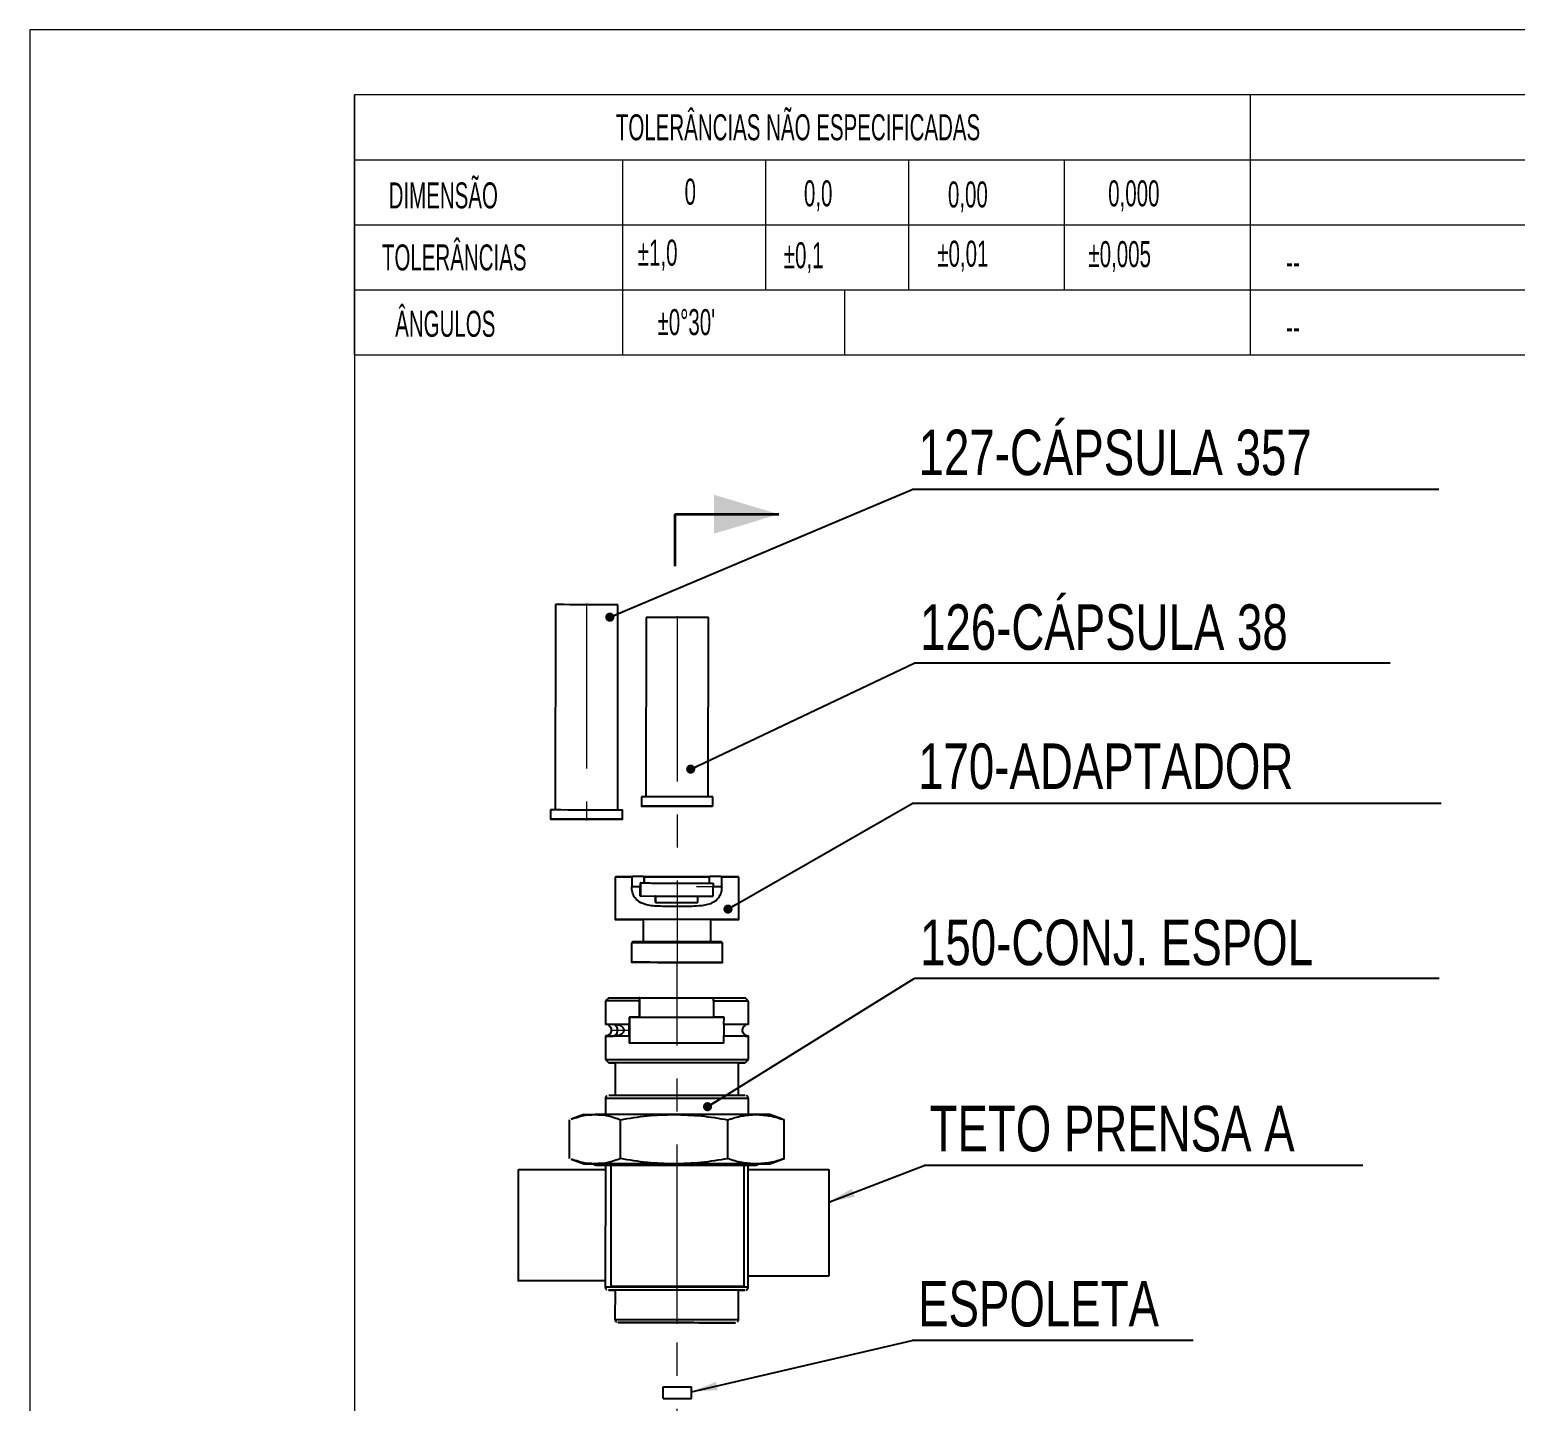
# Model space of a CAD drawing. Header units: millimetres. Extents: x 0 to 420, y 1 to 595.
# Drawn here: x 0 to 228.6, y 383.7 to 594.7 of the extents above; entities that cross this region are included whole.
import ezdxf

# ---------------------------------------------------------------- set-up
doc = ezdxf.new("R2010")
doc.units = ezdxf.units.MM
doc.header["$LTSCALE"] = 2
doc.linetypes.add('CENTERX2', pattern=[20.32, 12.7, -2.54, 2.54, -2.54])
doc.linetypes.add('PHANTOM', pattern=[12.7, 6.35, -1.27, 1.27, -1.27, 1.27, -1.27])
doc.layers.add('COTAS', color=7, linetype='Continuous')
doc.styles.add('SLDTEXTSTYLE1', font='TXT', dxfattribs={"width": 0.75})
doc.styles.add('SLDTEXTSTYLE2', font='TXT', dxfattribs={"width": 0.589474})
doc.dimstyles.new('SLDDIMSTYLE0', dxfattribs={"dimtxt": 0.18, "dimasz": 1.4, "dimexe": 0, "dimexo": 0.0625, "dimgap": 0, "dimtad": 0, "dimtih": 1, "dimtoh": 1, "dimdec": 0, "dimrnd": 1e-09, "dimzin": 0, "dimdsep": 46, "dimtxsty": 'Standard', "dimblk1": 'DOT', "dimblk2": 'DOT', "dimsah": 1, "dimcen": 0.09, "dimadec": 0, "dimazin": 0, "dimtfac": 1.4, "dimtdec": 0, "dimtofl": 0, "dimtmove": 0, "dimatfit": 3, "dimldrblk": 'DOT', "dimfxl": 0, "dimfrac": 2, "dimtolj": 1, "dimtzin": 0, "dimarcsym": 0})
doc.dimstyles.new('SLDDIMSTYLE1', dxfattribs={"dimtxt": 0.18, "dimasz": 4, "dimexe": 0, "dimexo": 0.0625, "dimgap": 0, "dimtad": 0, "dimtih": 1, "dimtoh": 1, "dimdec": 0, "dimrnd": 1e-09, "dimzin": 0, "dimdsep": 46, "dimtxsty": 'Standard', "dimsah": 1, "dimcen": 0.09, "dimadec": 0, "dimazin": 0, "dimtfac": 4, "dimtdec": 0, "dimtofl": 0, "dimtmove": 0, "dimatfit": 3, "dimfxl": 0, "dimfrac": 2, "dimtolj": 1, "dimtzin": 0, "dimarcsym": 0})

# ---------------------------------------------------------------- blocks, each defined once
blk = doc.blocks.new('Bloco2')
at = {"color": 7, "linetype": 'Continuous', "lineweight": 18}
for p, q in [((420.08, 594.12), (0.08, 594.12)), ((0.08, 594.12), (0.08, 0.12)), ((410.08, 584.12), (50.08, 584.12)), ((50.08, 584.12), (50.08, 10.12))]:
    blk.add_line(p, q, dxfattribs=at)
blk = doc.blocks.new('SW_BROKEN_VIEW_0')
at = {"color": 0, "linetype": 'CENTERX2'}
for p, q in [((0, 0), (0, 17.09)), ((0, 17.09), (3.19, 17.09)), ((0.96, 17.09), (13.28, 17.09)), ((35.39, 17.09), (47.79, 17.09)), ((47.79, 17.09), (47.78, 0.7)), ((47.78, 0.7), (35.38, 0.7))]:
    blk.add_line(p, q, dxfattribs=at)
at = {"color": 0, "linetype": 'Continuous'}
for p, q in [((14.27, -0.86), (14.27, 17.95)), ((14.27, 17.95), (34.77, 17.95)), ((34.77, -0.86), (34.77, 17.95)), ((14.27, -0.86), (34.77, -0.86)), ((22.31, -18.12), (22.31, -16.36)), ((22.31, -16.36), (26.65, -16.36)), ((22.31, -18.12), (26.65, -18.12)), ((26.65, -18.12), (26.65, -16.36))]:
    blk.add_line(p, q, dxfattribs=at)
blk = doc.blocks.new('SW_NOTE_0_2')
at = {"layer": 'COTAS', "color": 0}
blk.add_line((81.03, 0), (0, 0), dxfattribs=at)
at = {"layer": 'COTAS', "color": 0, "insert": (0.97, 9.23), "char_height": 7, "attachment_point": 1, "style": 'SLDTEXTSTYLE1'}
blk.add_mtext('127-CÁPSULA 357', dxfattribs=at)
blk = doc.blocks.new('_Dot')
at = {"color": 0, "linetype": 'ByBlock', "lineweight": -2}
blk.add_line((-0.5, 0), (-1, 0), dxfattribs=at)
at = {"color": 0, "linetype": 'ByBlock', "const_width": 0.5}
blk.add_lwpolyline([(-0.25, 0, 1), (0.25, 0, 1)], format="xyb", close=True, dxfattribs=at)
blk = doc.blocks.new('SW_NOTE_0_3')
at = {"layer": 'COTAS', "color": 0}
blk.add_line((73.27, 0), (0, 0), dxfattribs=at)
at = {"layer": 'COTAS', "color": 0, "insert": (0.93, 9.05), "char_height": 7, "attachment_point": 1, "style": 'SLDTEXTSTYLE1'}
blk.add_mtext('126-CÁPSULA 38', dxfattribs=at)
blk = doc.blocks.new('SW_NOTE_0_4')
at = {"layer": 'COTAS', "color": 0}
blk.add_line((81.4, 0), (0, 0), dxfattribs=at)
at = {"layer": 'COTAS', "color": 0, "insert": (0.89, 9.22), "char_height": 7, "attachment_point": 1, "style": 'SLDTEXTSTYLE1'}
blk.add_mtext('170-ADAPTADOR', dxfattribs=at)
blk = doc.blocks.new('SW_NOTE_0_5')
at = {"layer": 'COTAS', "color": 0}
blk.add_line((80.81, 0), (0, 0), dxfattribs=at)
at = {"layer": 'COTAS', "color": 0, "insert": (0.93, 9.06), "char_height": 7, "attachment_point": 1, "style": 'SLDTEXTSTYLE1'}
blk.add_mtext('150-CONJ. ESPOL', dxfattribs=at)
blk = doc.blocks.new('SW_NOTE_0_6')
at = {"layer": 'COTAS', "color": 0}
blk.add_line((67.54, 0), (0, 0), dxfattribs=at)
at = {"layer": 'COTAS', "color": 0, "insert": (0.86, 9.17), "char_height": 7, "attachment_point": 1, "style": 'SLDTEXTSTYLE1'}
blk.add_mtext('TETO PRENSA A', dxfattribs=at)
blk = doc.blocks.new('SW_NOTE_0_7')
at = {"layer": 'COTAS', "color": 0}
blk.add_line((43.22, 0), (0, 0), dxfattribs=at)
at = {"layer": 'COTAS', "color": 0, "insert": (0.89, 9.18), "char_height": 7, "attachment_point": 1, "style": 'SLDTEXTSTYLE1'}
blk.add_mtext('ESPOLETA', dxfattribs=at)

msp = doc.modelspace()

# ---------------------------------------------------------------- linework, layer by layer
at = {"color": 7, "linetype": 'Continuous', "lineweight": 18}
for p, q in [((410.02, 584.71), (50.02, 584.71)), ((50.02, 544.71), (50.02, 584.71)), ((187.9, 544.71), (187.9, 584.71)), ((50.02, 574.71), (187.9, 574.71)), ((91.28, 544.71), (91.28, 574.71)), ((113.28, 554.71), (113.28, 574.71)), ((135.28, 554.71), (135.28, 574.71)), ((159.28, 554.71), (159.28, 574.71)), ((187.9, 574.71), (410.02, 574.71)), ((50.02, 564.71), (187.9, 564.71)), ((187.9, 564.71), (410.02, 564.71)), ((50.02, 554.71), (187.9, 554.71)), ((125.41, 554.71), (125.41, 544.71)), ((187.9, 554.71), (410.02, 554.71)), ((50.02, 544.71), (187.9, 544.71)), ((187.9, 544.71), (410.02, 544.71))]:
    msp.add_line(p, q, dxfattribs=at)
at = {"color": 7, "linetype": 'PHANTOM', "lineweight": 35}
msp.add_line((99.3, 520.16), (99.3, 512.16), dxfattribs=at)
at = {"color": 7, "linetype": 'Continuous', "lineweight": 35}
msp.add_line((99.3, 520.16), (115.3, 520.16), dxfattribs=at)
at = {"color": 7, "linetype": 'Continuous', "lineweight": 25}
for p, q in [((80.92, 506.25), (80.9, 474.65)), ((90.5, 474.64), (90.52, 506.24)), ((94.86, 504.25), (94.84, 476.65)), ((104.44, 476.65), (104.46, 504.25)), ((94.14, 476.65), (94.14, 475.25)), ((105.14, 475.25), (105.14, 476.65)), ((80.15, 474.65), (80.15, 473.25)), ((91.25, 473.24), (91.25, 474.64)), ((90.23, 464.42), (90.13, 464.32)), ((90.13, 464.32), (90.13, 457.82)), ((92.65, 464.32), (92.79, 464.42)), ((92.65, 464.32), (92.65, 462.82)), ((94.48, 464.42), (92.79, 464.42)), ((94.48, 464.42), (94.58, 464.32)), ((94.48, 464.42), (94.53, 464.42)), ((94.63, 464.32), (94.53, 464.42)), ((94.58, 463.42), (94.58, 464.32)), ((94.63, 464.32), (94.58, 464.32)), ((94.63, 463.42), (94.63, 464.32)), ((104.58, 464.31), (104.68, 464.41)), ((104.58, 464.31), (104.58, 463.41)), ((106.37, 464.41), (104.68, 464.41)), ((106.37, 464.41), (106.51, 464.31)), ((106.51, 462.81), (106.51, 464.31)), ((109.13, 464.31), (109.03, 464.41)), ((109.13, 457.81), (109.13, 464.31)), ((93.98, 462.82), (92.65, 462.82)), ((93.98, 463.42), (93.98, 462.82)), ((94.03, 463.42), (93.98, 463.42)), ((93.98, 463.42), (94.58, 463.42)), ((94.63, 463.42), (94.58, 463.42)), ((104.58, 463.41), (105.18, 463.41)), ((104.58, 463.41), (104.63, 463.41)), ((105.18, 463.41), (105.18, 462.81)), ((106.51, 462.81), (105.18, 462.81)), ((93.98, 461.42), (96.33, 461.41)), ((96.32, 460.41), (102.82, 460.41)), ((96.38, 461.41), (96.33, 461.41)), ((102.83, 461.41), (105.18, 461.41)), ((94.43, 457.82), (94.42, 454.42)), ((104.82, 454.41), (104.83, 457.81)), ((92.82, 454.42), (92.62, 454.22)), ((92.62, 454.22), (92.62, 451.22)), ((106.62, 454.21), (106.42, 454.41)), ((106.62, 451.21), (106.62, 454.21)), ((88.62, 445.27), (88.61, 441.67)), ((89.12, 445.77), (88.62, 445.27)), ((93.85, 445.77), (93.85, 445.27)), ((93.92, 445.77), (93.85, 445.77)), ((93.85, 442.77), (93.85, 445.27)), ((93.92, 442.77), (93.92, 445.77)), ((105.25, 445.26), (105.25, 445.76)), ((105.25, 445.26), (105.25, 442.76)), ((110.62, 445.26), (110.12, 445.76)), ((110.61, 441.66), (110.62, 445.26)), ((92.26, 442.77), (92.25, 441.67)), ((92.32, 442.77), (92.26, 442.77)), ((93.92, 442.77), (93.85, 442.77)), ((105.25, 442.76), (105.32, 442.76)), ((106.85, 441.66), (106.86, 442.76)), ((88.61, 439.87), (88.61, 436.27)), ((89.91, 439.87), (89.83, 439.87)), ((92.25, 439.87), (92.25, 438.77)), ((106.85, 438.76), (106.85, 439.86)), ((110.61, 436.26), (110.61, 439.86)), ((88.61, 436.27), (89.11, 435.77)), ((90.11, 435.77), (90.11, 430.77)), ((109.11, 430.76), (109.11, 435.76)), ((110.11, 435.76), (110.61, 436.26)), ((88.61, 430.27), (88.61, 427.8)), ((110.61, 427.79), (110.61, 430.26)), ((85.31, 427.8), (83.35, 427.09)), ((115.86, 427.07), (113.91, 427.78)), ((83.1, 421.01), (83.1, 427)), ((90.94, 421.01), (90.94, 427)), ((107.45, 420.99), (107.45, 426.98)), ((116.11, 426.98), (115.86, 427.05)), ((116.11, 420.99), (116.11, 426.98)), ((83.34, 420.92), (85.3, 420.2)), ((113.9, 420.18), (115.86, 420.9)), ((115.85, 420.91), (116.11, 420.99)), ((88.6, 420), (88.59, 401.27)), ((110.59, 401.26), (110.6, 419.99)), ((90.09, 400.77), (90.08, 396.27)), ((109.08, 396.26), (109.09, 400.76))]:
    msp.add_line(p, q, dxfattribs=at)
at = {"color": 8, "linetype": 'Continuous', "lineweight": 25}
for p, q in [((94.03, 463.42), (94.03, 461.42)), ((96.38, 460.41), (96.38, 461.41)), ((92.32, 442.77), (92.31, 438.77))]:
    msp.add_line(p, q, dxfattribs=at)
at = {"color": 7, "linetype": 'Continuous', "lineweight": 25, "flags": 128}
for points in [[(85.68, 506.24), (84.39, 506.24), (83.19, 506.24), (82.19, 506.25), (81.44, 506.25), (81.01, 506.25), (80.92, 506.25)], [(90.52, 506.24), (90.41, 506.24), (89.96, 506.24), (89.2, 506.24), (88.18, 506.24), (86.98, 506.24), (85.68, 506.24)], [(100.26, 504.25), (98.95, 504.25), (97.7, 504.25), (96.59, 504.25), (95.7, 504.25), (95.12, 504.25), (94.87, 504.25), (94.86, 504.25)], [(104.46, 504.25), (104.44, 504.25), (104.16, 504.25), (103.55, 504.25), (102.64, 504.25), (101.52, 504.25), (100.26, 504.25)], [(100.33, 476.65), (98.89, 476.65), (97.51, 476.65), (96.27, 476.65), (95.26, 476.65), (94.55, 476.65), (94.18, 476.65), (94.14, 476.65)], [(105.14, 476.65), (105.09, 476.65), (104.71, 476.65), (103.98, 476.65), (102.96, 476.65), (101.71, 476.65), (100.33, 476.65)], [(85.66, 474.64), (84.22, 474.64), (82.89, 474.64), (81.74, 474.65), (80.87, 474.65), (80.33, 474.65), (80.15, 474.65)], [(87.09, 473.24), (85.66, 473.24), (84.22, 473.24), (82.89, 473.24), (81.74, 473.25), (80.87, 473.25), (80.32, 473.25), (80.15, 473.25), (80.35, 473.25), (80.91, 473.25), (81.8, 473.25), (82.96, 473.24), (84.3, 473.24), (85.74, 473.24), (87.17, 473.24), (88.51, 473.24), (89.65, 473.24), (90.52, 473.24), (91.07, 473.24), (91.25, 473.24), (91.05, 473.24), (90.48, 473.24), (89.59, 473.24), (88.44, 473.24), (87.09, 473.24)], [(86.54, 473.24), (85.68, 473.24), (84.82, 473.24), (84.09, 473.24), (83.61, 473.24), (83.45, 473.24), (83.62, 473.24), (84.12, 473.24), (84.85, 473.24), (85.71, 473.24), (86.57, 473.24), (87.3, 473.24), (87.78, 473.24), (87.95, 473.24), (87.77, 473.24), (87.27, 473.24), (86.54, 473.24)], [(91.25, 474.64), (91.25, 474.64), (91.05, 474.64), (90.48, 474.64), (89.59, 474.64), (88.44, 474.64), (87.09, 474.64), (85.66, 474.64)], [(101.71, 475.25), (100.33, 475.25), (98.89, 475.25), (97.5, 475.25), (96.27, 475.25), (95.26, 475.25), (94.54, 475.25), (94.18, 475.25), (94.19, 475.25), (94.57, 475.25), (95.29, 475.25), (96.31, 475.25), (97.56, 475.25), (98.95, 475.25), (100.39, 475.25), (101.77, 475.25), (103.01, 475.25), (104.02, 475.25), (104.73, 475.25), (105.09, 475.25), (105.09, 475.25), (104.71, 475.25), (103.98, 475.25), (102.96, 475.25), (101.71, 475.25)], [(100.75, 475.25), (99.92, 475.25), (99.04, 475.25), (98.26, 475.25), (97.68, 475.25), (97.41, 475.25), (97.47, 475.25), (97.86, 475.25), (98.52, 475.25), (99.36, 475.25), (100.23, 475.25), (101.02, 475.25), (101.59, 475.25), (101.87, 475.25), (101.81, 475.25), (101.41, 475.25), (100.75, 475.25)], [(92.65, 464.32), (91.54, 464.32), (90.74, 464.32), (90.26, 464.32), (90.13, 464.32)], [(90.23, 464.42), (90.37, 464.42), (90.86, 464.42), (91.67, 464.42), (92.79, 464.42)], [(94.53, 464.42), (94.75, 464.42), (95.36, 464.42), (96.32, 464.41), (97.55, 464.41), (98.94, 464.41), (100.39, 464.41), (101.78, 464.41), (103, 464.41), (103.94, 464.41), (104.53, 464.41), (104.68, 464.41)], [(104.58, 464.31), (104.44, 464.31), (103.86, 464.31), (102.93, 464.31), (101.74, 464.31), (100.38, 464.31), (98.95, 464.31), (97.59, 464.31), (96.38, 464.31), (95.44, 464.32), (94.84, 464.32), (94.63, 464.32)], [(106.37, 464.41), (107.51, 464.41), (108.35, 464.41), (108.87, 464.41), (109.03, 464.41)], [(109.13, 464.31), (108.98, 464.31), (108.48, 464.31), (107.64, 464.31), (106.51, 464.31)], [(94.03, 463.42), (94.23, 463.42), (94.8, 463.42), (95.7, 463.41), (96.87, 463.41), (98.22, 463.41), (99.67, 463.41), (101.12, 463.41), (102.46, 463.41), (103.62, 463.41), (104.5, 463.41), (105.05, 463.41), (105.18, 463.41)], [(94.63, 463.42), (94.84, 463.42), (95.44, 463.42), (96.38, 463.41), (97.59, 463.41), (98.95, 463.41), (100.38, 463.41), (101.74, 463.41), (102.93, 463.41), (103.86, 463.41), (104.44, 463.41), (104.63, 463.41)], [(96.38, 461.41), (96.58, 461.41), (97.15, 461.41), (98.02, 461.41), (99.09, 461.41), (100.22, 461.41), (101.27, 461.41), (102.13, 461.41), (102.69, 461.41), (102.83, 461.41)], [(99.56, 457.81), (97.7, 457.81), (95.93, 457.82), (94.29, 457.82), (92.86, 457.82), (91.69, 457.82), (90.82, 457.82), (90.29, 457.82), (90.13, 457.82), (90.32, 457.82), (90.88, 457.82), (91.77, 457.82), (92.96, 457.82), (94.41, 457.82), (94.43, 457.82)], [(99.59, 457.81), (98.24, 457.81), (96.99, 457.81), (95.92, 457.81), (95.1, 457.82), (94.59, 457.82), (94.43, 457.82)], [(104.83, 457.81), (104.96, 457.81), (106.39, 457.81), (107.56, 457.81), (108.43, 457.81), (108.96, 457.81), (109.13, 457.81), (108.93, 457.81), (108.38, 457.81), (107.49, 457.81), (106.29, 457.81), (104.85, 457.81), (103.2, 457.81), (101.41, 457.81), (99.56, 457.81)], [(104.83, 457.81), (104.83, 457.81), (104.64, 457.81), (104.11, 457.81), (103.28, 457.81), (102.19, 457.81), (100.93, 457.81), (99.59, 457.81)], [(99.57, 454.21), (98.02, 454.21), (96.54, 454.21), (95.22, 454.22), (94.12, 454.22), (93.29, 454.22), (92.79, 454.22), (92.62, 454.22)], [(92.82, 454.42), (92.92, 454.42), (93.36, 454.42), (94.14, 454.42), (95.21, 454.42), (96.53, 454.41), (98.01, 454.41), (99.57, 454.41)], [(99.57, 454.41), (101.14, 454.41), (102.63, 454.41), (103.96, 454.41), (105.05, 454.41), (105.85, 454.41), (106.31, 454.41), (106.42, 454.41)], [(106.62, 454.21), (106.62, 454.21), (106.44, 454.21), (105.91, 454.21), (105.06, 454.21), (103.95, 454.21), (102.61, 454.21), (101.13, 454.21), (99.57, 454.21)], [(101.13, 451.21), (99.57, 451.21), (98.01, 451.21), (96.54, 451.21), (95.22, 451.22), (94.12, 451.22), (93.29, 451.22), (92.79, 451.22), (92.62, 451.22), (92.81, 451.22), (93.34, 451.22), (94.18, 451.22), (95.3, 451.22), (96.63, 451.21), (98.11, 451.21), (99.67, 451.21), (101.23, 451.21), (102.7, 451.21), (104.03, 451.21), (105.13, 451.21), (105.95, 451.21), (106.46, 451.21), (106.62, 451.21), (106.43, 451.21), (105.91, 451.21), (105.06, 451.21), (103.95, 451.21), (102.61, 451.21), (101.13, 451.21)], [(100.94, 451.21), (99.66, 451.21), (98.37, 451.21), (97.18, 451.21), (96.17, 451.21), (95.42, 451.22), (94.98, 451.22), (94.88, 451.22), (95.13, 451.22), (95.72, 451.22), (96.6, 451.21), (97.7, 451.21), (98.94, 451.21), (100.23, 451.21), (101.48, 451.21), (102.59, 451.21), (103.48, 451.21), (104.09, 451.21), (104.36, 451.21), (104.28, 451.21), (103.85, 451.21), (103.12, 451.21), (102.12, 451.21), (100.94, 451.21)], [(93.85, 445.27), (92.27, 445.27), (90.93, 445.27), (89.87, 445.27), (89.12, 445.27), (88.7, 445.27), (88.62, 445.27)], [(89.12, 445.77), (89.15, 445.77), (89.46, 445.77), (90.12, 445.77), (91.09, 445.77), (92.35, 445.77), (93.85, 445.77)], [(93.92, 445.77), (94.12, 445.77), (94.7, 445.77), (95.62, 445.77), (96.8, 445.77), (98.18, 445.77), (99.66, 445.77), (101.13, 445.77), (102.5, 445.76), (103.68, 445.76), (104.57, 445.76), (105.13, 445.76), (105.32, 445.76)], [(105.25, 445.76), (106.77, 445.76), (108.06, 445.76), (109.05, 445.76), (109.74, 445.76), (110.08, 445.76), (110.12, 445.76)], [(110.62, 445.26), (110.51, 445.26), (110.07, 445.26), (109.29, 445.26), (108.2, 445.26), (106.84, 445.26), (105.25, 445.26)], [(92.25, 441.67), (90.92, 441.67), (89.86, 441.67), (89.11, 441.67), (88.7, 441.67), (88.61, 441.67)], [(89.97, 441.67), (89.66, 441.67), (89.01, 441.67), (88.7, 441.67)], [(92.26, 441.67), (91.78, 441.67), (90.59, 441.67), (89.97, 441.67)], [(93.85, 442.77), (93.64, 442.77), (93.43, 442.77), (93.23, 442.77), (93.02, 442.77), (92.83, 442.77), (92.63, 442.77), (92.44, 442.77), (92.26, 442.77)], [(92.28, 440.42), (92.28, 440.77), (92.28, 441.11), (92.28, 441.41), (92.28, 441.6), (92.28, 441.67), (92.27, 441.6), (92.27, 441.41), (92.27, 441.11), (92.27, 440.77), (92.27, 440.42), (92.27, 440.13), (92.27, 439.94), (92.28, 439.87), (92.28, 439.94), (92.28, 440.13), (92.28, 440.42)], [(92.32, 442.77), (92.51, 442.77), (93.06, 442.77), (93.94, 442.77), (95.11, 442.77), (96.5, 442.77), (98.04, 442.77), (99.67, 442.77), (101.29, 442.77), (102.83, 442.76), (104.21, 442.76), (105.36, 442.76), (106.22, 442.76), (106.74, 442.76), (106.86, 442.76)], [(93.92, 442.77), (94.12, 442.77), (94.7, 442.77), (95.61, 442.77), (96.8, 442.77), (98.18, 442.77), (99.66, 442.77), (101.13, 442.77), (102.5, 442.76), (103.68, 442.76), (104.57, 442.76), (105.13, 442.76), (105.32, 442.76)], [(106.86, 442.76), (106.67, 442.76), (106.47, 442.76), (106.28, 442.76), (106.08, 442.76), (105.87, 442.76), (105.67, 442.76), (105.46, 442.76), (105.25, 442.76)], [(110.61, 441.66), (110.51, 441.66), (110.07, 441.66), (109.3, 441.66), (108.21, 441.66), (106.85, 441.66)], [(89.83, 439.87), (89.09, 439.87), (88.69, 439.87), (88.61, 439.87)], [(88.7, 439.87), (88.76, 439.87), (89.21, 439.87), (89.77, 439.87)], [(92.25, 439.87), (91.91, 439.87), (91.57, 439.87), (91.25, 439.87), (90.95, 439.87), (90.67, 439.87), (90.4, 439.87), (90.14, 439.87), (89.91, 439.87)], [(110.61, 439.86), (110.51, 439.86), (110.07, 439.86), (109.29, 439.86), (108.21, 439.86), (106.85, 439.86)], [(106.85, 438.76), (105.24, 438.76), (103.44, 438.76), (101.52, 438.77), (99.53, 438.77), (97.55, 438.77), (95.63, 438.77), (93.85, 438.77), (92.25, 438.77)], [(88.61, 436.27), (88.62, 436.27), (88.87, 436.27), (89.46, 436.27), (90.39, 436.27), (91.6, 436.27), (93.08, 436.27), (94.77, 436.27), (96.61, 436.27), (98.54, 436.27), (100.52, 436.27), (102.46, 436.27), (104.31, 436.26), (106.01, 436.26), (107.51, 436.26), (108.75, 436.26), (109.69, 436.26), (110.32, 436.26), (110.6, 436.26), (110.61, 436.26)], [(109.11, 435.76), (109.73, 435.76), (110.07, 435.76), (110.06, 435.76), (109.69, 435.76), (108.98, 435.76), (107.94, 435.76), (106.63, 435.76), (105.07, 435.76), (103.33, 435.76), (101.46, 435.77), (99.53, 435.77), (97.61, 435.77), (95.75, 435.77), (94.02, 435.77), (92.48, 435.77), (91.19, 435.77), (90.18, 435.77), (89.49, 435.77), (89.15, 435.77), (89.16, 435.77), (89.53, 435.77), (90.11, 435.77)], [(99.54, 435.77), (97.69, 435.77), (95.91, 435.77), (94.28, 435.77), (92.84, 435.77), (91.67, 435.77), (90.81, 435.77), (90.28, 435.77), (90.11, 435.77)], [(109.11, 435.76), (109.11, 435.76), (108.91, 435.76), (108.36, 435.76), (107.47, 435.76), (106.28, 435.76), (104.83, 435.76), (103.18, 435.76), (101.4, 435.77), (99.54, 435.77)], [(89.11, 430.77), (89.15, 430.77), (89.49, 430.77), (90.17, 430.77), (91.18, 430.77), (92.48, 430.77), (94.01, 430.77), (95.74, 430.77), (97.6, 430.77), (99.53, 430.77)], [(99.53, 430.77), (101.46, 430.77), (103.33, 430.76), (105.07, 430.76), (106.62, 430.76), (107.94, 430.76), (108.97, 430.76), (109.69, 430.76), (110.06, 430.76), (110.11, 430.76)], [(85.31, 427.8), (85.38, 427.8), (85.69, 427.8), (86.24, 427.8), (87.02, 427.8)], [(99.2, 427.79), (97.34, 427.8), (95.51, 427.8), (93.76, 427.8), (92.11, 427.8), (90.58, 427.8), (89.21, 427.8), (88.02, 427.8), (87.02, 427.8)], [(111.78, 427.79), (110.7, 427.79), (109.42, 427.79), (107.98, 427.79), (106.4, 427.79), (104.7, 427.79), (102.91, 427.79), (101.07, 427.79), (99.2, 427.79)], [(113.91, 427.78), (113.9, 427.78), (113.72, 427.78), (113.31, 427.79), (112.66, 427.79), (111.78, 427.79)], [(87.02, 420.2), (86.24, 420.2), (85.69, 420.2), (85.38, 420.2), (85.31, 420.2), (85.48, 420.2), (85.9, 420.2), (86.55, 420.2), (86.71, 420.2)], [(99.56, 420.19), (97.38, 420.2), (95.27, 420.2), (93.28, 420.2), (91.46, 420.2), (89.86, 420.2), (88.53, 420.2), (87.49, 420.2), (86.79, 420.2), (86.44, 420.2), (86.45, 420.2), (86.81, 420.2), (87.09, 420.2)], [(99.19, 420.19), (97.33, 420.2), (95.51, 420.2), (93.75, 420.2), (92.1, 420.2), (90.58, 420.2), (89.2, 420.2), (88.01, 420.2), (87.02, 420.2)], [(111.78, 420.19), (110.69, 420.19), (109.42, 420.19), (107.98, 420.19), (106.39, 420.19), (104.69, 420.19), (102.91, 420.19), (101.06, 420.19), (99.19, 420.19)], [(99.37, 419.99), (100.4, 419.99), (102.32, 419.99), (104.18, 419.99), (105.91, 419.99), (107.48, 419.99), (108.83, 419.99), (109.94, 419.99), (110.78, 419.99), (111.32, 419.98), (111.55, 419.98), (111.56, 419.98), (111.56, 419.98)], [(112.36, 420.19), (112.41, 420.19), (112.76, 420.19), (112.75, 420.19), (112.39, 420.19), (111.67, 420.19), (110.63, 420.19), (109.28, 420.19), (107.67, 420.19), (105.84, 420.19), (103.84, 420.19), (101.73, 420.19), (99.56, 420.19)], [(112.18, 420.19), (112.96, 420.19), (113.51, 420.18), (113.83, 420.18), (113.89, 420.18), (113.72, 420.18), (113.3, 420.19), (112.65, 420.19), (111.78, 420.19)], [(109.09, 400.76), (109.71, 400.76), (110.05, 400.76), (110.03, 400.76), (109.66, 400.76), (108.95, 400.76), (107.92, 400.76), (106.6, 400.76), (105.05, 400.76), (103.31, 400.76), (101.44, 400.77), (99.51, 400.77), (97.58, 400.77), (95.72, 400.77), (93.99, 400.77), (92.46, 400.77), (91.16, 400.77), (90.15, 400.77), (89.47, 400.77), (89.13, 400.77), (89.14, 400.77), (89.51, 400.77), (90.09, 400.77)], [(99.52, 400.77), (97.67, 400.77), (95.89, 400.77), (94.25, 400.77), (92.82, 400.77), (91.65, 400.77), (90.78, 400.77), (90.26, 400.77), (90.09, 400.77)], [(109.09, 400.76), (109.09, 400.76), (108.89, 400.76), (108.34, 400.76), (107.45, 400.76), (106.26, 400.76), (104.81, 400.76), (103.16, 400.76), (101.37, 400.77), (99.52, 400.77)], [(97.84, 395.77), (99.65, 395.77), (101.46, 395.77), (103.19, 395.76), (104.78, 395.76), (106.15, 395.76), (107.26, 395.76), (108.05, 395.76), (108.49, 395.76), (108.57, 395.76), (108.28, 395.76), (107.63, 395.76), (106.66, 395.76), (105.4, 395.76), (103.89, 395.76), (102.22, 395.77), (100.43, 395.77), (98.61, 395.77), (96.83, 395.77), (95.16, 395.77), (93.67, 395.77), (92.43, 395.77), (91.47, 395.77), (90.85, 395.77), (90.59, 395.77), (90.7, 395.77), (91.17, 395.77), (91.98, 395.77), (93.11, 395.77), (94.5, 395.77), (96.1, 395.77), (97.84, 395.77)], [(100.88, 395.77), (99.62, 395.77), (98.35, 395.77), (97.18, 395.77), (96.2, 395.77), (95.5, 395.77), (95.13, 395.77), (95.12, 395.77), (95.48, 395.77), (96.16, 395.77), (97.12, 395.77), (98.28, 395.77), (99.55, 395.77), (100.82, 395.77), (101.99, 395.77), (102.96, 395.76), (103.66, 395.76), (104.03, 395.76), (104.04, 395.76), (103.69, 395.76), (103.01, 395.76), (102.04, 395.77), (100.88, 395.77)]]:
    msp.add_lwpolyline(points, dxfattribs=at)
at = {"color": 8, "linetype": 'Continuous', "lineweight": 25, "flags": 128}
for points in [[(99.53, 430.27), (97.56, 430.27), (95.67, 430.27), (93.9, 430.27), (92.31, 430.27), (90.96, 430.27), (89.88, 430.27), (89.12, 430.27), (88.7, 430.27), (88.61, 430.27)], [(110.61, 430.26), (110.5, 430.26), (110.04, 430.26), (109.26, 430.26), (108.16, 430.26), (106.78, 430.26), (105.18, 430.26), (103.4, 430.26), (101.49, 430.27), (99.53, 430.27)], [(88.59, 401.27), (88.6, 401.27), (88.85, 401.27), (89.44, 401.27), (90.36, 401.27), (91.58, 401.27), (93.06, 401.27), (94.74, 401.27), (96.58, 401.27), (98.52, 401.27), (100.49, 401.27), (102.44, 401.27), (104.29, 401.26), (105.99, 401.26), (107.48, 401.26), (108.72, 401.26), (109.67, 401.26), (110.29, 401.26), (110.57, 401.26), (110.59, 401.26)], [(90.08, 396.27), (90.25, 396.27), (90.78, 396.27), (91.65, 396.27), (92.82, 396.27), (94.25, 396.27), (95.88, 396.27), (97.66, 396.27), (99.51, 396.27), (101.37, 396.27), (103.16, 396.26), (104.8, 396.26), (106.25, 396.26), (107.44, 396.26), (108.33, 396.26), (108.89, 396.26), (109.08, 396.26), (109.08, 396.26)]]:
    msp.add_lwpolyline(points, dxfattribs=at)
at = {"color": 7, "linetype": 'Continuous', "lineweight": 25}
for centre, radius, start, end in [((-274.45, 463.03), 368.43, 359.7485, 359.9662), ((-263.25, 463.03), 368.43, 359.7485, 359.9662), ((-80.29, 462.14), 176.62, 359.4413, 359.7657), ((-73.81, 462.13), 176.64, 359.4413, 359.7657)]:
    msp.add_arc(centre, radius, start, end, dxfattribs=at)
for points, knots in [([(106.51, 462.81), (106.49, 462.55), (106.46, 462.04), (106.17, 461.34), (105.63, 460.67), (104.57, 460.07), (102.62, 459.79), (100.03, 459.82), (97.33, 459.79), (95.21, 459.92), (93.87, 460.41), (93.15, 461.07), (92.77, 461.83), (92.66, 462.42), (92.65, 462.76), (92.65, 462.82)], [0, 0, 0, 0, 0.045568, 0.088556, 0.130498, 0.19413, 0.298237, 0.471325, 0.650416, 0.773909, 0.842819, 0.895501, 0.94087, 0.989905, 1, 1, 1, 1]), ([(89.09, 441.53), (89.12, 441.51), (89.25, 441.44), (89.41, 441.23), (89.52, 440.91), (89.51, 440.59), (89.41, 440.32), (89.25, 440.13), (89.09, 440), (88.94, 439.93), (88.81, 439.89), (88.72, 439.88), (88.66, 439.88), (88.64, 439.87), (88.63, 439.87), (88.62, 439.87), (88.62, 439.87), (88.62, 439.87), (88.61, 439.87), (88.62, 439.87), (88.62, 439.87)], [0, 0, 0, 0, 0.038501, 0.192224, 0.330211, 0.470711, 0.5974, 0.700408, 0.787473, 0.860013, 0.917605, 0.959172, 0.984081, 0.989961, 0.992431, 0.993877, 0.995125, 0.996272, 0.997124, 1, 1, 1, 1]), ([(89.91, 439.87), (89.91, 439.87), (89.93, 439.87), (90, 439.88), (90.31, 439.9), (90.74, 440), (91.15, 440.21), (91.36, 440.41), (91.47, 440.58), (91.51, 440.73), (91.5, 440.87), (91.44, 441.03), (91.28, 441.24), (90.89, 441.5), (90.45, 441.62), (90.11, 441.66), (90.02, 441.67), (89.97, 441.67), (89.96, 441.67), (89.94, 441.67), (89.97, 441.66), (90.04, 441.65), (90.21, 441.52), (90.34, 441.3), (90.42, 441.04), (90.44, 440.77), (90.42, 440.51), (90.35, 440.28), (90.24, 440.08), (90.11, 439.96), (90.01, 439.9), (89.95, 439.88), (89.89, 439.88), (89.86, 439.87), (89.84, 439.87), (89.83, 439.87)], [0, 0, 0, 0, 0.000364, 0.007171, 0.036399, 0.150408, 0.216329, 0.259791, 0.288753, 0.312151, 0.335799, 0.357574, 0.39401, 0.458519, 0.582033, 0.610246, 0.62206, 0.628053, 0.630837, 0.631877, 0.632518, 0.640021, 0.675709, 0.722271, 0.763683, 0.809113, 0.850566, 0.888793, 0.925203, 0.960024, 0.972211, 0.981561, 0.992537, 0.996707, 1, 1, 1, 1]), ([(92.25, 441.67), (92.26, 441.65), (92.26, 441.56), (92.26, 441.39), (92.26, 441.16), (92.26, 440.94), (92.26, 440.74), (92.26, 440.54), (92.26, 440.33), (92.26, 440.11), (92.26, 439.96), (92.25, 439.89), (92.25, 439.87)], [0, 0, 0, 0, 0.030912, 0.16256, 0.281789, 0.40272, 0.537293, 0.608511, 0.74671, 0.874417, 0.975475, 1, 1, 1, 1]), ([(106.85, 439.86), (106.85, 439.88), (106.86, 439.96), (106.86, 440.12), (106.86, 440.34), (106.86, 440.56), (106.86, 440.78), (106.86, 440.99), (106.86, 441.2), (106.86, 441.4), (106.86, 441.56), (106.86, 441.64), (106.85, 441.66)], [0, 0, 0, 0, 0.022339, 0.141096, 0.260575, 0.39149, 0.511444, 0.630108, 0.734998, 0.862232, 0.968235, 1, 1, 1, 1]), ([(110.09, 439.86), (110.12, 439.86), (110.27, 439.86), (110.46, 439.86), (110.58, 439.86), (110.61, 439.86), (110.6, 439.86), (110.6, 439.86), (110.59, 439.86), (110.56, 439.86), (110.5, 439.87), (110.41, 439.88), (110.27, 439.92), (110.07, 440.03), (109.87, 440.23), (109.73, 440.51), (109.7, 440.83), (109.77, 441.13), (109.92, 441.35), (110.06, 441.48), (110.16, 441.53), (110.19, 441.55)], [0, 0, 0, 0, 0.0274254, 0.1547436, 0.1776324, 0.1784435, 0.1806705, 0.182583, 0.1851883, 0.1928329, 0.2104579, 0.2418532, 0.2880944, 0.3699686, 0.4692598, 0.5755994, 0.6879853, 0.7986471, 0.8865364, 0.9603403, 1, 1, 1, 1]), ([(88.82, 430.68), (88.79, 430.66), (88.71, 430.59), (88.63, 430.45), (88.6, 430.32), (88.61, 430.25), (88.61, 430.24)], [0, 0, 0, 0, 0.271241, 0.596635, 0.947092, 1, 1, 1, 1]), ([(110.6, 430.26), (110.6, 430.28), (110.61, 430.36), (110.56, 430.48), (110.48, 430.6), (110.39, 430.68), (110.33, 430.71), (110.3, 430.72)], [0, 0, 0, 0, 0.122995, 0.415236, 0.649878, 0.847656, 1, 1, 1, 1]), ([(83.35, 427.08), (83.91, 427.27), (85.1, 427.69), (86.36, 427.76), (87.02, 427.8)], [0, 0, 0, 0, 0.470353, 1, 1, 1, 1]), ([(87.02, 427.8), (87.68, 427.76), (89.03, 427.68), (90.3, 427.22), (90.94, 427)], [0, 0, 0, 0, 0.49054, 1, 1, 1, 1]), ([(90.94, 427), (92.31, 427.22), (95.04, 427.68), (97.81, 427.76), (99.2, 427.79)], [0, 0, 0, 0, 0.498115, 1, 1, 1, 1]), ([(99.2, 427.79), (100.58, 427.75), (103.35, 427.67), (106.08, 427.21), (107.45, 426.98)], [0, 0, 0, 0, 0.497779, 1, 1, 1, 1]), ([(107.45, 426.98), (108.16, 427.21), (109.57, 427.66), (111.05, 427.74), (111.78, 427.79)], [0, 0, 0, 0, 0.503742, 1, 1, 1, 1]), ([(111.78, 427.79), (112.51, 427.74), (113.99, 427.66), (115.39, 427.21), (116.11, 426.98)], [0, 0, 0, 0, 0.492166, 1, 1, 1, 1]), ([(87.02, 420.2), (86.36, 420.24), (85.1, 420.32), (83.91, 420.74), (83.35, 420.93)], [0, 0, 0, 0, 0.5250802, 1, 1, 1, 1]), ([(90.94, 421.01), (90.3, 420.78), (89.03, 420.33), (87.68, 420.24), (87.02, 420.2)], [0, 0, 0, 0, 0.50538, 1, 1, 1, 1]), ([(99.19, 420.19), (97.81, 420.24), (95.04, 420.32), (92.31, 420.78), (90.94, 421.01)], [0, 0, 0, 0, 0.497779, 1, 1, 1, 1]), ([(107.45, 420.99), (106.08, 420.77), (103.35, 420.31), (100.58, 420.23), (99.19, 420.19)], [0, 0, 0, 0, 0.498115, 1, 1, 1, 1]), ([(111.78, 420.19), (111.05, 420.23), (109.57, 420.31), (108.16, 420.76), (107.45, 420.99)], [0, 0, 0, 0, 0.492166, 1, 1, 1, 1]), ([(116.11, 420.99), (115.4, 420.76), (113.99, 420.31), (112.51, 420.23), (111.78, 420.19)], [0, 0, 0, 0, 0.503741, 1, 1, 1, 1]), ([(86.71, 420.2), (86.74, 420.18), (86.83, 420.12), (86.98, 420.06), (87.14, 420.02), (87.25, 420.01), (87.31, 420), (87.34, 420), (87.34, 420), (87.35, 420), (87.35, 420), (87.36, 420), (87.38, 420), (87.52, 420), (87.88, 420), (88.27, 420), (88.55, 420), (88.6, 420)], [0, 0, 0, 0, 0.059459, 0.168213, 0.252648, 0.311066, 0.343024, 0.348563, 0.351245, 0.353211, 0.355024, 0.356819, 0.359241, 0.389891, 0.57509, 0.916704, 1, 1, 1, 1]), ([(87.36, 420), (87.36, 420), (87.39, 420), (87.52, 420), (87.88, 420), (88.53, 420), (89.46, 420), (90.66, 420), (92.09, 420), (93.71, 420), (95.48, 420), (97.38, 419.99), (98.69, 419.99), (99.37, 419.99)], [0, 0, 0, 0, 0.000047, 0.005388, 0.034084, 0.088788, 0.167508, 0.268156, 0.388103, 0.524217, 0.672944, 0.830402, 1, 1, 1, 1]), ([(110.6, 419.99), (110.75, 419.99), (111.04, 419.98), (111.35, 419.98), (111.52, 419.98), (111.56, 419.98), (111.57, 419.98), (111.58, 419.98), (111.59, 419.99), (111.62, 419.99), (111.73, 419.99), (111.94, 420.03), (112.11, 420.13), (112.21, 420.19)], [0, 0, 0, 0, 0.276692, 0.52323, 0.57554, 0.586086, 0.590853, 0.594143, 0.599247, 0.614042, 0.64261, 0.801514, 1, 1, 1, 1]), ([(88.6, 401.28), (88.59, 401.26), (88.59, 401.17), (88.63, 401.05), (88.71, 400.93), (88.78, 400.87), (88.82, 400.85), (88.82, 400.85)], [0, 0, 0, 0, 0.146721, 0.480128, 0.747812, 0.97345, 1, 1, 1, 1]), ([(110.29, 400.81), (110.32, 400.82), (110.39, 400.85), (110.48, 400.94), (110.56, 401.09), (110.6, 401.21), (110.59, 401.28), (110.58, 401.28)], [0, 0, 0, 0, 0.12604, 0.381469, 0.664742, 0.969835, 1, 1, 1, 1]), ([(90.09, 396.27), (90.09, 396.25), (90.08, 396.16), (90.14, 396.04), (90.21, 395.93), (90.27, 395.88), (90.3, 395.86)], [0, 0, 0, 0, 0.169684, 0.519534, 0.801675, 1, 1, 1, 1]), ([(108.94, 395.91), (108.96, 395.94), (109.02, 396), (109.08, 396.13), (109.08, 396.22), (109.08, 396.25)], [0, 0, 0, 0, 0.2617917, 0.7194257, 1, 1, 1, 1])]:
    msp.add_open_spline(points, degree=3, knots=knots, dxfattribs=at)
at = {"color": 7, "linetype": 'Continuous', "lineweight": 35}
msp.add_solid([(115.3, 520.16), (105.3, 523.16), (105.3, 517.16)], dxfattribs=at)
at = {"layer": 'COTAS', "linetype": 'CENTERX2', "lineweight": 18}
for p, q in [((85.72, 506.44), (85.7, 473.04)), ((99.66, 504.45), (99.48, 242.77)), ((105.36, 462.81), (102.61, 462.81)), ((89.63, 440.77), (92.48, 440.77)), ((99.59, 400.97), (99.58, 395.57))]:
    msp.add_line(p, q, dxfattribs=at)
at = {"layer": 'COTAS'}
msp.add_line((88.56, 402.21), (75.08, 402.21), dxfattribs=at)

# ---------------------------------------------------------------- block references
at = {"color": 7, "linetype": 'Continuous'}
msp.add_blockref('SW_BROKEN_VIEW_0', (75.21, 402.24), dxfattribs=at)
at = {"layer": 'COTAS'}
for name, p in [('Bloco2', (-0.06, 0.59)), ('SW_NOTE_0_2', (135.84, 523.94)), ('SW_NOTE_0_3', (136.1, 497.24)), ('SW_NOTE_0_4', (135.84, 475.67)), ('SW_NOTE_0_5', (136.1, 448.71)), ('SW_NOTE_0_6', (137.64, 419.96)), ('SW_NOTE_0_7', (135.84, 393))]:
    msp.add_blockref(name, p, dxfattribs=at)

# ---------------------------------------------------------------- texts
at = {"color": 7, "linetype": 'Continuous', "lineweight": 0, "char_height": 4, "style": 'SLDTEXTSTYLE2'}
for s, insert, attachment_point in [('TOLERÂNCIAS NÃO ESPECIFICADAS', (118.25, 581.7), 2), ('DIMENSÃO', (55.25, 571.22), 1), ('0', (100.79, 571.79), 1), ('0,0', (119.16, 571.53), 1), ('0,000', (165.98, 571.53), 1), ('0,00', (141.32, 571.36), 1), ('TOLERÂNCIAS', (54.22, 561.67), 1), ('±1,0', (93.59, 562.4), 1), ('±0,1', (116.06, 562.01), 1), ('±0,01', (139.68, 562.25), 1), ('±0,005', (162.94, 562.18), 1), ('--', (193.38, 560.98), 1), ('ÂNGULOS', (56.26, 551.46), 1), ("±0°30'", (96.63, 551.72), 1), ('--', (193.38, 550.98), 1)]:
    msp.add_mtext(s, dxfattribs=dict(at, insert=insert, attachment_point=attachment_point))

# ---------------------------------------------------------------- leaders
at = {"layer": 'COTAS'}
for points, dimstyle in [([(89.29, 504.32), (135.84, 523.94)], 'SLDDIMSTYLE0'), ([(101.73, 480.94), (136.1, 497.24)], 'SLDDIMSTYLE0'), ([(107.47, 459.4), (135.84, 475.67)], 'SLDDIMSTYLE0'), ([(104.32, 429), (136.1, 448.71)], 'SLDDIMSTYLE0'), ([(123, 414.32), (137.64, 419.96)], 'SLDDIMSTYLE1'), ([(101.86, 385.12), (135.84, 393)], 'SLDDIMSTYLE1')]:
    msp.add_leader(points, dimstyle=dimstyle, dxfattribs=at)

doc.saveas('drawing.dxf')
